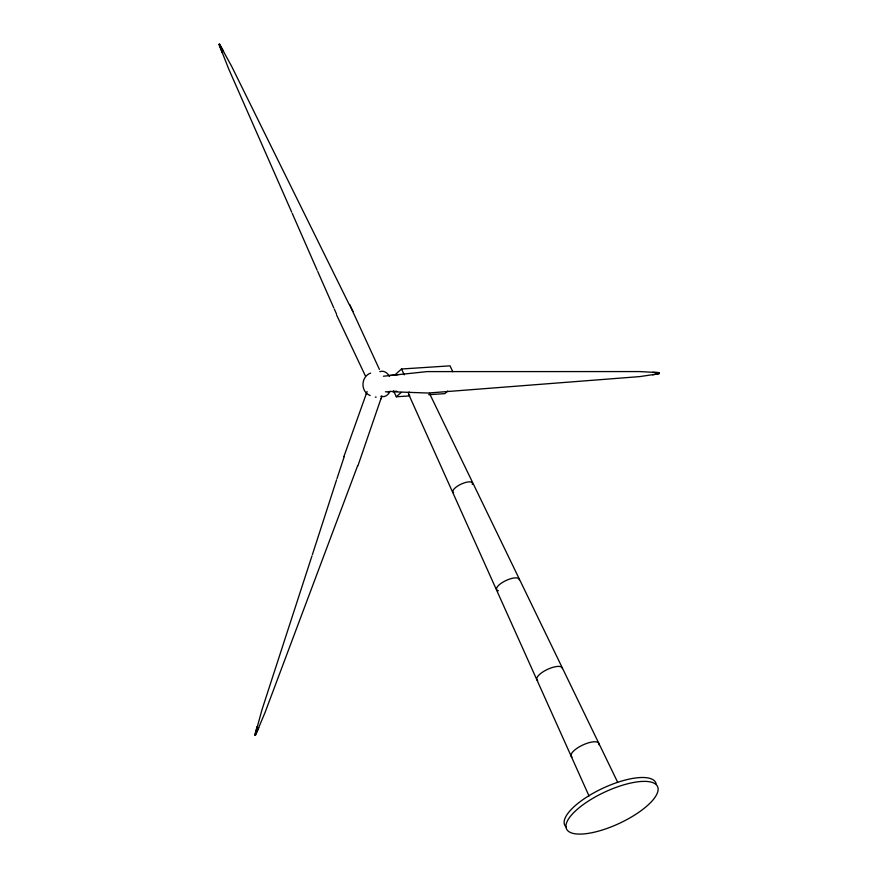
<?xml version="1.0" encoding="UTF-8"?>
<svg xmlns="http://www.w3.org/2000/svg" width="878" height="878" viewBox="0 0 878 878"><rect width="100%" height="100%" fill="white"/><g stroke="black" fill="none" stroke-linecap="round" stroke-linejoin="round"><path stroke-width="1.32" d="M257.078 726.556L254.796 735.007A3.128 1.141 19.3 0 0 255.191 735.314L258.758 727.763M343.88 456.637L366.444 393.344M311.931 556.015L261.929 709.918L255.037 735.051A3.128 1.141 19.3 0 1 255.432 735.358L265.123 712.31L357.511 466.042M312.349 554.742L336.592 479.772M337.009 478.532L344.352 456.198M380.942 398.711L357.884 465.922M366.269 393.86L367.092 391.478M380.756 399.227L381.919 395.934M291.683 212.125L228.675 68.89L219.028 44.405A3.128 1.076 -25 0 1 219.401 44.065L231.605 66.256L349.126 304.37M394.628 375.169L401.52 369.001L450.019 365.852L452.741 371.69M393.618 390.951L396.329 396.779L401.257 392.367M447.791 390.995L444.839 393.64L428.673 394.683M222.178 52.691L219.127 44.449A3.128 1.076 -25 0 0 219.511 44.12L223.594 51.363M370.67 373.062C360.803 376.552 360.21 391.709 370.187 395.517M652.65 374.84L659.148 373.578A3.128 2.217 87.8 0 0 659.104 372.941L658.939 372.952A3.128 2.217 87.8 0 0 658.983 373.71L639.886 376.585L428.179 393.037L392.696 391.786M389.02 375.499L398.36 374.61M383.434 376.223L427.07 371.603L639.623 371.57L659.005 372.634L652.584 372.305M396.329 396.779L409.806 395.901M388.888 391.533L396.922 391.248M375.29 397.119L376.168 397.108M385.442 391.807L387.856 391.797M349.642 304.71L379.417 369.418M349.499 304.436L352.967 311.46M617.64 782.21L429.441 393.311M401.52 369.001L404.231 374.829M365.325 375.773L336.515 314.84M408.643 394.255L589.028 795.984M333.827 307.969L317.704 271.456M334.364 309.177L336.504 313.984M292.231 213.365L317.156 270.226M390.008 391.401A12.72 8.956 86.3 0 1 380.811 396.307M379.823 371.657A12.72 8.956 86.3 0 1 389.393 376.267M388.822 391.829A10.042 7.079 86.3 0 1 388.263 392.389M453.608 492.591A10.679 3.666 -25 0 1 461.729 483.844A10.679 3.666 -25 0 1 472.276 484.382M409.51 394.902A9.592 3.292 -25 0 1 409.159 391.983M497.343 590.334A12.391 4.258 -25 0 1 505.662 580.676A12.391 4.258 -25 0 1 519.227 579.798M498.397 590.718A12.391 4.258 -25 0 1 497.826 590.554M537.676 680.461A13.96 4.796 -25 0 1 547.06 669.585A13.96 4.796 -25 0 1 562.348 668.597M572.039 757.132A15.255 5.246 -25 0 1 582.97 744.928A15.255 5.246 -25 0 1 598.928 744.753M566.08 826.966A50.222 17.264 -25 0 1 601.32 788.971A50.222 17.264 -25 0 1 656.096 783.648M592.913 832.509A50.222 17.264 -25 0 0 657.907 787.533A50.222 17.264 -25 0 0 585.253 803.161A50.222 17.264 -25 0 0 592.913 832.509"/></g></svg>
